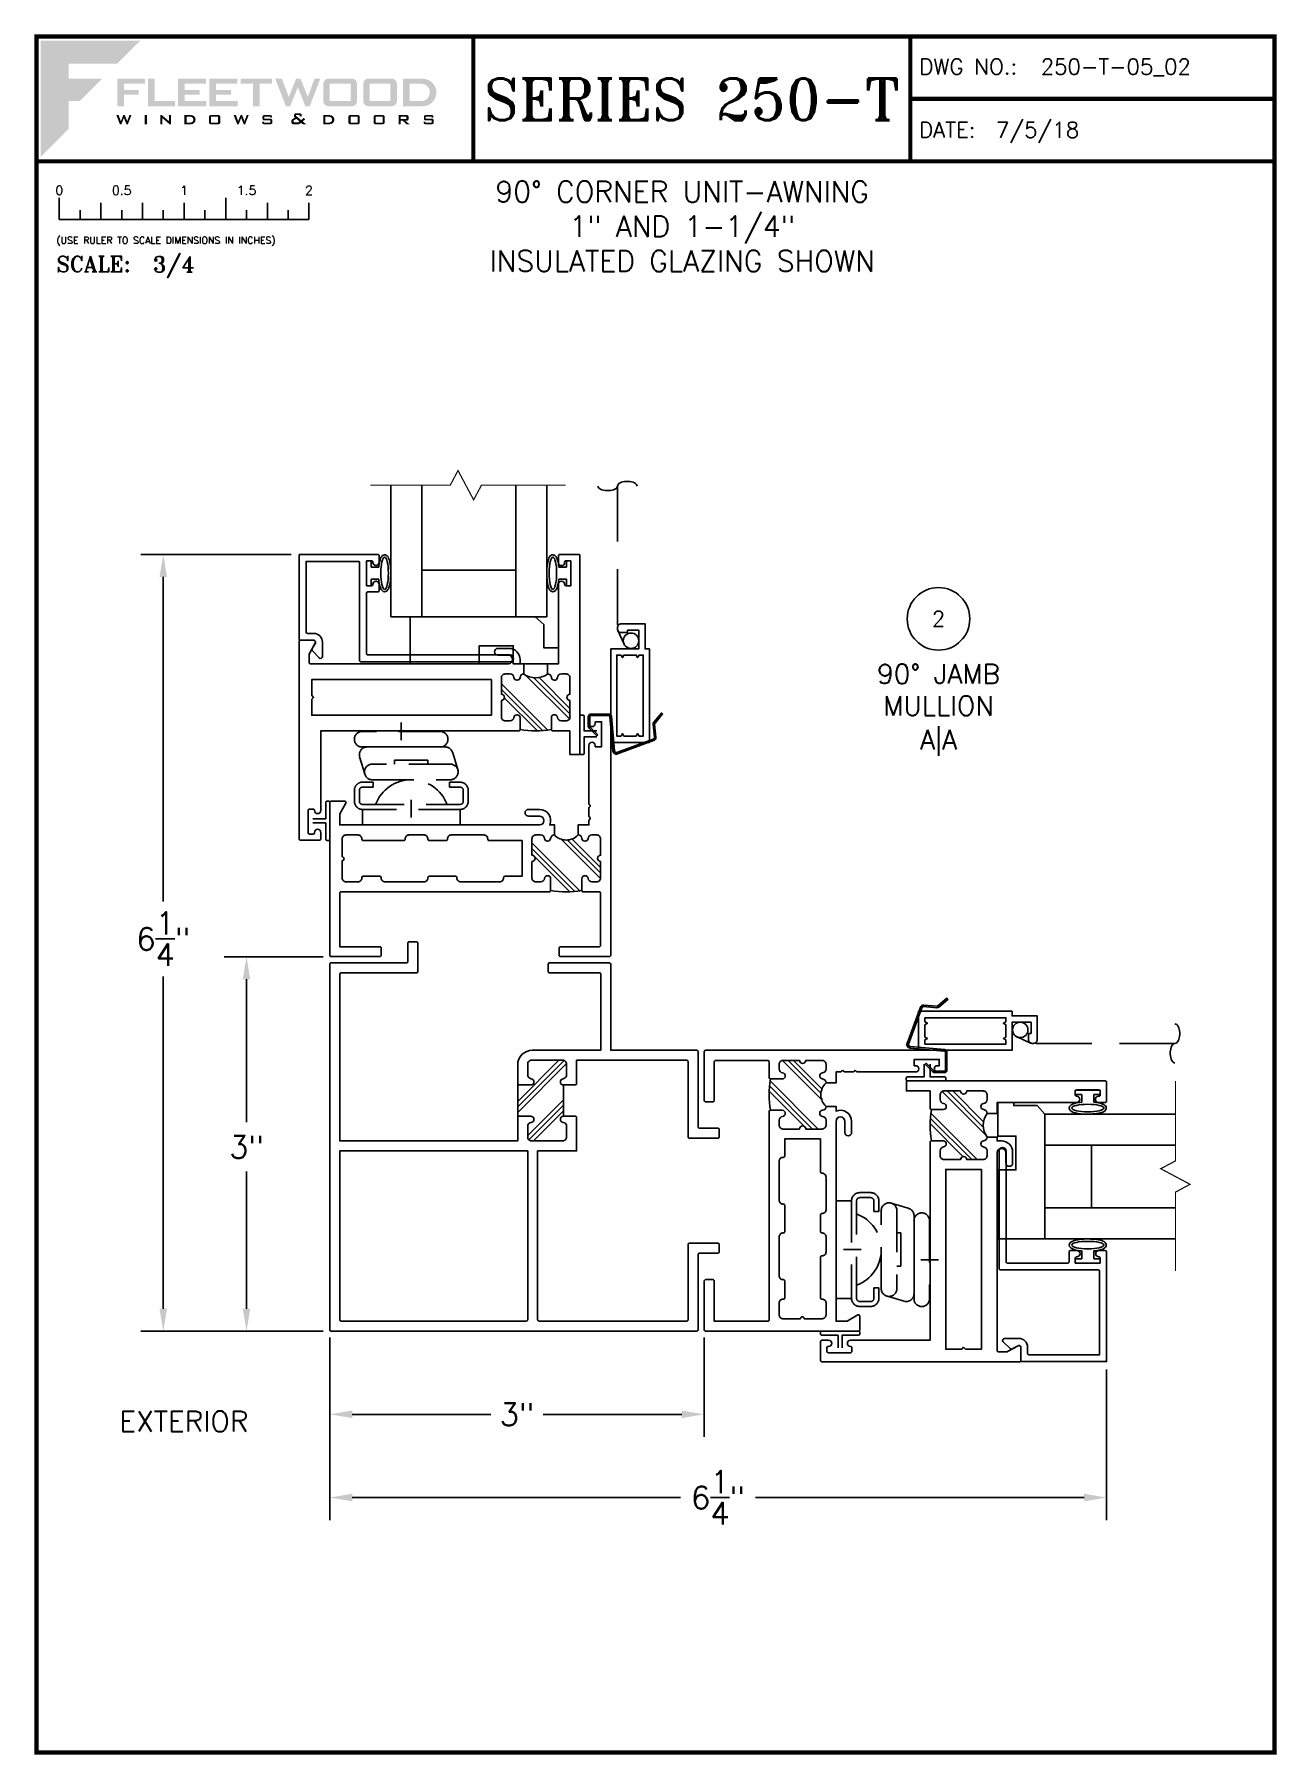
# Paper-space layout 'DETAIL 2' of a CAD drawing. Extents: x 0.3 to 7.8, y 0.1 to 10.4.
# The model-space entities are those that its viewports show. They can reach past a viewport. Long polylines and large blocks are cut down to what shows.
import ezdxf
from ezdxf.enums import TextEntityAlignment as Align

# ---------------------------------------------------------------- set-up
doc = ezdxf.new("R2010")
doc.units = 0
doc.header["$MEASUREMENT"] = 0
doc.linetypes.add('HIDDEN', pattern=[0.375, 0.25, -0.125])
doc.layers.get('0').update_dxf_attribs({"linetype": 'CONTINUOUS'})
doc.layers.get('Defpoints').update_dxf_attribs({"linetype": 'CONTINUOUS'})
for name, color, linetype in [('DIM', 7, 'CONTINUOUS'), ('FRAME', 1, 'CONTINUOUS'), ('GLASS', 7, 'CONTINUOUS'), ('MISC', 7, 'CONTINUOUS'), ('SCREEN', 92, 'CONTINUOUS'), ('SCREEN_CLIP', 7, 'CONTINUOUS'), ('TEXT', 7, 'CONTINUOUS'), ('VENT', 5, 'CONTINUOUS'), ('YK_GLASS_STOP', 5, 'CONTINUOUS')]:
    doc.layers.add(name, color=color, linetype=linetype)
doc.layers.add('VP', color=40, linetype='CONTINUOUS', plot=False)
doc.layers.get('VP').off()
doc.styles.add('ROMANS', font='romans')
doc.styles.add('ROMANT', font='romant')
doc.styles.add('SIMPLEX-094', font='simplex.shx', dxfattribs={"height": 0.094})
doc.styles.get("Standard").update_dxf_attribs({"font": 'simplex.shx'})
doc.dimstyles.new('THREE-QUARTER SCALE', dxfattribs={"dimscale": 0.75, "dimtxt": 0.18, "dimasz": 0.18, "dimexe": 0.18, "dimexo": 0.0625, "dimgap": 0.09, "dimtad": 0, "dimtih": 1, "dimtoh": 1, "dimdec": 4, "dimzin": 0, "dimdsep": 46, "dimlunit": 4, "dimtxsty": 'Standard', "dimcen": 0.09, "dimadec": 0, "dimazin": 0, "dimtfac": 1, "dimtdec": 4, "dimtofl": 0, "dimtmove": 0, "dimatfit": 3, "dimfxl": 0, "dimtolj": 1, "dimtzin": 0, "dimarcsym": 0})

# ---------------------------------------------------------------- blocks, each defined once
blk = doc.blocks.new('Fleetwood_Logo_6-10-15')
h = blk.add_hatch(color=154)
h.dxf.hatch_style = 1
h.paths.add_polyline_path([(0.2526, -0.0017), (0.0019, -0.0017), (0.0019, -0.2942), (0.0725, -0.2236), (0.0725, -0.1535), (0.1007, -0.1535), (0.1567, -0.0976), (0.0725, -0.0976), (0.0725, -0.0596), (0.1946, -0.0596)])
h = blk.add_hatch(color=251)
h.dxf.hatch_style = 1
h.paths.add_polyline_path([(0.2487, -0.1256), (0.2112, -0.1256), (0.2112, -0.1102), (0.2647, -0.1102), (0.2647, -0.0976), (0.1946, -0.0976), (0.1946, -0.1667), (0.2112, -0.1667), (0.2112, -0.1377), (0.2487, -0.1377)])
h = blk.add_hatch(color=251)
h.dxf.hatch_style = 1
h.paths.add_polyline_path([(0.2886, -0.0976), (0.272, -0.0976), (0.272, -0.1667), (0.3401, -0.1667), (0.3401, -0.1535), (0.2886, -0.1535)])
h = blk.add_hatch(color=251)
h.dxf.hatch_style = 1
h.paths.add_polyline_path([(0.4175, -0.0976), (0.3474, -0.0976), (0.3474, -0.1667), (0.4185, -0.1667), (0.4185, -0.1534), (0.364, -0.1534), (0.364, -0.1377), (0.4015, -0.1377), (0.4015, -0.1256), (0.364, -0.1256), (0.364, -0.1102), (0.4175, -0.1102)])
h = blk.add_hatch(color=251)
h.dxf.hatch_style = 1
h.paths.add_polyline_path([(0.4965, -0.0976), (0.4264, -0.0976), (0.4264, -0.1667), (0.4975, -0.1667), (0.4975, -0.1534), (0.443, -0.1534), (0.443, -0.1377), (0.4804, -0.1377), (0.4804, -0.1256), (0.443, -0.1256), (0.443, -0.1102), (0.4965, -0.1102)])
h = blk.add_hatch(color=251)
h.dxf.hatch_style = 1
h.paths.add_polyline_path([(0.5842, -0.0976), (0.5054, -0.0976), (0.5054, -0.1102), (0.5365, -0.1102), (0.5365, -0.1667), (0.5531, -0.1667), (0.5531, -0.1102), (0.5842, -0.1102)])
h = blk.add_hatch(color=251)
h.dxf.hatch_style = 1
h.paths.add_polyline_path([(0.6089, -0.0976), (0.5921, -0.0976), (0.6188, -0.1667), (0.63, -0.1667), (0.6489, -0.1192), (0.6679, -0.1667), (0.6789, -0.1667), (0.7056, -0.0976), (0.6908, -0.0976), (0.6742, -0.1433), (0.6558, -0.0976), (0.6446, -0.0976), (0.6261, -0.1433)])
h = blk.add_hatch(color=251)
h.dxf.hatch_style = 1
h.paths.add_polyline_path([(0.7853, -0.0976), (0.726, -0.0976, 0.414214), (0.7133, -0.1102), (0.7133, -0.154, 0.414214), (0.726, -0.1667), (0.7853, -0.1667, 0.414214), (0.798, -0.154), (0.798, -0.1102, 0.414214)])
h.paths.add_polyline_path([(0.7819, -0.1102), (0.7819, -0.154), (0.7294, -0.154), (0.7294, -0.1102)], flags=16)
h = blk.add_hatch(color=251)
h.dxf.hatch_style = 1
h.paths.add_polyline_path([(0.8856, -0.0976), (0.8262, -0.0976, 0.414214), (0.8136, -0.1102), (0.8136, -0.154, 0.414214), (0.8262, -0.1667), (0.8856, -0.1667, 0.414214), (0.8982, -0.154), (0.8982, -0.1102, 0.414214)])
h.paths.add_polyline_path([(0.8822, -0.1102), (0.8822, -0.154), (0.8296, -0.154), (0.8296, -0.1102)], flags=16)
h = blk.add_hatch(color=251)
h.dxf.hatch_style = 1
h.paths.add_polyline_path([(0.9632, -0.0976), (0.914, -0.0976), (0.914, -0.1667), (0.9632, -0.1667, 1)])
h.paths.add_polyline_path([(0.9301, -0.1102), (0.9593, -0.1102, -1), (0.9593, -0.154), (0.9301, -0.154)], flags=16)
h = blk.add_hatch(color=7)
h.dxf.hatch_style = 1
h.paths.add_polyline_path([(0.2301, -0.1891), (0.2251, -0.1891), (0.2196, -0.2043), (0.2134, -0.1891), (0.2097, -0.1891), (0.2035, -0.2043), (0.1978, -0.1891), (0.1922, -0.1891), (0.2011, -0.2121), (0.2048, -0.2121), (0.2112, -0.1963), (0.2175, -0.2121), (0.2212, -0.2121)])
h = blk.add_hatch(color=7)
h.dxf.hatch_style = 1
h.paths.add_polyline_path([(0.2691, -0.1891), (0.2637, -0.1891), (0.2637, -0.2118), (0.2637, -0.2121), (0.2691, -0.2121)])
h = blk.add_hatch(color=7)
h.dxf.hatch_style = 1
h.paths.add_polyline_path([(0.3077, -0.1964), (0.3259, -0.2121), (0.3298, -0.2121), (0.3298, -0.1891), (0.325, -0.1891), (0.325, -0.2047), (0.3067, -0.1891), (0.3029, -0.1891), (0.3029, -0.2121), (0.3077, -0.2121)])
h = blk.add_hatch(color=7)
h.dxf.hatch_style = 1
h.paths.add_polyline_path([(0.3801, -0.1891), (0.3637, -0.1891), (0.3637, -0.2121), (0.3801, -0.2121, 1)])
h.paths.add_polyline_path([(0.3691, -0.2079), (0.3691, -0.1933), (0.3788, -0.1933, -1), (0.3788, -0.2079)], flags=16)
h = blk.add_hatch(color=7)
h.dxf.hatch_style = 1
h.paths.add_polyline_path([(0.4537, -0.2079), (0.4537, -0.1933, 0.414214), (0.4495, -0.1891), (0.4297, -0.1891, 0.414214), (0.4255, -0.1933), (0.4255, -0.2079, 0.414214), (0.4297, -0.2121), (0.4495, -0.2121, 0.414214)])
h.paths.add_polyline_path([(0.4308, -0.2079), (0.4308, -0.1933), (0.4484, -0.1933), (0.4484, -0.2079)], flags=16)
h = blk.add_hatch(color=7)
h.dxf.hatch_style = 1
h.paths.add_polyline_path([(0.5253, -0.1891), (0.5203, -0.1891), (0.5148, -0.2043), (0.5087, -0.1891), (0.5049, -0.1891), (0.4988, -0.2043), (0.493, -0.1891), (0.4874, -0.1891), (0.4963, -0.2121), (0.5001, -0.2121), (0.5064, -0.1963), (0.5127, -0.2121), (0.5164, -0.2121)])
h = blk.add_hatch(color=7)
h.dxf.hatch_style = 1
h.paths.add_polyline_path([(0.5801, -0.1891), (0.5643, -0.1891, 0.414214), (0.56, -0.1933), (0.56, -0.1981, 0.414214), (0.5643, -0.2024), (0.58, -0.2024), (0.58, -0.2078), (0.5637, -0.2078), (0.5637, -0.2052), (0.5591, -0.2062), (0.5591, -0.2078, 0.414214), (0.5634, -0.2121), (0.5805, -0.2121, 0.414214), (0.5848, -0.2078), (0.5848, -0.2024, 0.414214), (0.5805, -0.1982), (0.5648, -0.1982), (0.5648, -0.193), (0.5798, -0.193), (0.5798, -0.1958), (0.5843, -0.1948), (0.5843, -0.1933, 0.414214)])
h = blk.add_hatch(color=7)
h.dxf.hatch_style = 1
h.paths.add_polyline_path([(0.645, -0.1913, -0.222262), (0.6447, -0.1906), (0.6447, -0.1892), (0.6535, -0.1892), (0.6535, -0.193), (0.6587, -0.1918), (0.6587, -0.189, 0.414214), (0.6544, -0.1847), (0.6437, -0.1847, 0.414214), (0.6394, -0.189), (0.6394, -0.1922, 0.222262), (0.6407, -0.1948), (0.6415, -0.1955), (0.6345, -0.1998, 0.260684), (0.6329, -0.2027), (0.6329, -0.2078, 0.414214), (0.6372, -0.2121), (0.6514, -0.2121, 0.17577), (0.6536, -0.2113), (0.657, -0.2085), (0.6614, -0.2121), (0.6699, -0.2121), (0.6613, -0.2049), (0.6676, -0.1997), (0.6637, -0.1964), (0.6574, -0.2017)])
h.paths.add_polyline_path([(0.6532, -0.2052), (0.6509, -0.2072, -0.17577), (0.6502, -0.2074), (0.6382, -0.2074), (0.6382, -0.2033, -0.260684), (0.6387, -0.2025), (0.6451, -0.1985)], flags=16)
h = blk.add_hatch(color=7)
h.dxf.hatch_style = 1
h.paths.add_polyline_path([(0.7294, -0.1891), (0.713, -0.1891), (0.713, -0.2121), (0.7294, -0.2121, 1)])
h.paths.add_polyline_path([(0.7184, -0.2079), (0.7184, -0.1933), (0.7281, -0.1933, -1), (0.7281, -0.2079)], flags=16)
h = blk.add_hatch(color=7)
h.dxf.hatch_style = 1
h.paths.add_polyline_path([(0.8045, -0.2079), (0.8045, -0.1933, 0.414214), (0.8003, -0.1891), (0.7805, -0.1891, 0.414214), (0.7763, -0.1933), (0.7763, -0.2079, 0.414214), (0.7805, -0.2121), (0.8003, -0.2121, 0.414214)])
h.paths.add_polyline_path([(0.7816, -0.2079), (0.7816, -0.1933), (0.7992, -0.1933), (0.7992, -0.2079)], flags=16)
h = blk.add_hatch(color=7)
h.dxf.hatch_style = 1
h.paths.add_polyline_path([(0.8678, -0.2079), (0.8678, -0.1933, 0.414214), (0.8636, -0.1891), (0.8438, -0.1891, 0.414214), (0.8396, -0.1933), (0.8396, -0.2079, 0.414214), (0.8438, -0.2121), (0.8636, -0.2121, 0.414214)])
h.paths.add_polyline_path([(0.8449, -0.2079), (0.8449, -0.1933), (0.8624, -0.1933), (0.8624, -0.2079)], flags=16)
h = blk.add_hatch(color=7)
h.dxf.hatch_style = 1
h.paths.add_polyline_path([(0.9277, -0.1993), (0.9277, -0.1933, 0.414214), (0.9235, -0.1891), (0.9028, -0.1891), (0.9028, -0.2121), (0.9082, -0.2121), (0.9082, -0.2035), (0.9131, -0.2035), (0.9224, -0.2121), (0.9303, -0.2121), (0.9197, -0.2035), (0.9235, -0.2035, 0.414214)])
h.paths.add_polyline_path([(0.9082, -0.1993), (0.9082, -0.1933), (0.9214, -0.1933, -0.414214), (0.9224, -0.1943), (0.9224, -0.1983, -0.414214), (0.9214, -0.1993)], flags=16)
h = blk.add_hatch(color=7)
h.dxf.hatch_style = 1
h.paths.add_polyline_path([(0.9867, -0.1982), (0.971, -0.1982), (0.971, -0.193), (0.9859, -0.193), (0.9859, -0.1958), (0.9905, -0.1948), (0.9905, -0.1933, 0.414214), (0.9863, -0.1891), (0.9705, -0.1891, 0.414214), (0.9662, -0.1933), (0.9662, -0.1981, 0.414214), (0.9705, -0.2024), (0.9862, -0.2024), (0.9862, -0.2078), (0.9699, -0.2078), (0.9699, -0.2052), (0.9653, -0.2062), (0.9653, -0.2078, 0.414214), (0.9696, -0.2121), (0.9867, -0.2121, 0.414214), (0.991, -0.2078), (0.991, -0.2024, 0.414214)])
blk = doc.blocks.new('A-SIZE_P')
at = {"const_width": 0.025}
blk.add_lwpolyline([(0.313, 0.125), (7.751, 0.125), (7.751, 10.437), (0.313, 10.437)], close=True, dxfattribs=at)
for points in [[(2.938, 10.437), (2.938, 9.687)], [(5.563, 10.437), (5.563, 9.687)], [(5.563, 10.062), (7.751, 10.062)], [(0.313, 9.687), (7.751, 9.687)]]:
    blk.add_lwpolyline(points, dxfattribs=at)
at = {"xscale": 2.387023416083395, "yscale": 2.387023416083395, "zscale": 2.387023416083395}
blk.add_blockref('Fleetwood_Logo_6-10-15', (0.334, 10.416), dxfattribs=at)
for s, style, p in [('DWG NO.:', 'SIMPLEX-094', (5.617, 10.209)), ('DATE:', 'SIMPLEX-094', (5.616, 9.829)), ('SCALE:', 'ROMANT', (0.433, 9.022))]:
    blk.add_text(s, height=0.094, dxfattribs=dict(style=style)).set_placement(p)
for tag, p, style in [('DWG_NO', (6.346, 10.209), 'SIMPLEX-094'), ('DATE', (6.077, 9.829), 'SIMPLEX-094'), ('SCALE', (1.011, 9.02), 'ROMANT')]:
    blk.add_attdef(tag, p, '', height=0.094, dxfattribs=dict(style=style))
for tag, height, style, width, p, p2 in [('DWG_NO_F', 0.094, 'SIMPLEX-094', 1.745692, (6.347, 10.209), (7.683, 10.209)), ('PRODUCT', 0.25, 'ROMANT', 1.390728, (3.001, 9.934), (5.5, 9.934))]:
    blk.add_attdef(tag, text='', height=height, dxfattribs=dict(style=style, width=width)).set_placement(p, p2, align=Align.FIT)
blk = doc.blocks.new('Three Quarter')
for p, q in [((0.137, -0.219), (0.137, -0.35)), ((0.262, -0.294), (0.262, -0.35)), ((0.387, -0.249), (0.387, -0.35)), ((0.512, -0.294), (0.512, -0.35)), ((0.637, -0.249), (0.637, -0.35)), ((0.762, -0.294), (0.762, -0.35)), ((0.887, -0.249), (0.887, -0.35)), ((1.012, -0.294), (1.012, -0.35)), ((1.137, -0.219), (1.137, -0.35)), ((1.262, -0.294), (1.262, -0.35)), ((1.387, -0.249), (1.387, -0.35)), ((1.512, -0.294), (1.512, -0.35)), ((1.637, -0.249), (1.637, -0.35)), ((0.137, -0.35), (1.637, -0.35))]:
    blk.add_line(p, q)
for s, p in [('0', (0.137, -0.219)), ('0.5', (0.512, -0.219)), ('1', (0.887, -0.219)), ('1.5', (1.262, -0.219)), ('2', (1.637, -0.219))]:
    blk.add_text(s, height=0.055).set_placement(p, align=Align.BOTTOM_CENTER)
at = {"style": 'ROMANS'}
blk.add_text('(USE RULER TO SCALE DIMENSIONS IN INCHES)', height=0.04115, dxfattribs=at).set_placement((0.12, -0.495))
blk = doc.blocks.new('*D102')
at = {"layer": 'Defpoints', "color": 0}
for p in [(1.575, 4.907), (2.082, 4.907), (2.082, 2.657)]:
    blk.add_point(p, dxfattribs=at)
at = {"layer": 'TEXT', "color": 0, "lineweight": -2}
for p, q in [((2.036, 4.907), (1.44, 4.907)), ((1.575, 4.772), (1.575, 3.912)), ((1.575, 2.792), (1.575, 3.616)), ((2.036, 2.657), (1.44, 2.657))]:
    blk.add_line(p, q, dxfattribs=at)
at = {"layer": 'TEXT', "color": 0}
for points in [[(1.552, 4.772), (1.597, 4.772), (1.575, 4.907)], [(1.552, 2.792), (1.597, 2.792), (1.575, 2.657)]]:
    blk.add_solid(points, dxfattribs=at)
at = {"layer": 'TEXT', "color": 0, "insert": (1.575, 3.764), "char_height": 0.135, "attachment_point": 5}
blk.add_mtext('\\A1;3"', dxfattribs=at)
blk = doc.blocks.new('*D103')
at = {"layer": 'Defpoints', "color": 0}
for p in [(1.075, 7.324), (1.891, 7.324), (2.082, 2.657)]:
    blk.add_point(p, dxfattribs=at)
at = {"layer": 'TEXT', "color": 0, "lineweight": -2}
for p, q in [((1.844, 7.324), (0.94, 7.324)), ((1.075, 7.189), (1.075, 5.239)), ((1.075, 2.792), (1.075, 4.789)), ((2.036, 2.657), (0.94, 2.657))]:
    blk.add_line(p, q, dxfattribs=at)
at = {"layer": 'TEXT', "color": 0}
for points in [[(1.052, 7.189), (1.097, 7.189), (1.075, 7.324)], [(1.052, 2.792), (1.097, 2.792), (1.075, 2.657)]]:
    blk.add_solid(points, dxfattribs=at)
at = {"layer": 'TEXT', "color": 0, "insert": (1.075, 5.014), "char_height": 0.135, "attachment_point": 5}
blk.add_mtext('\\A1;6{\\H1.000000x;\\S1/4;}"', dxfattribs=at)
blk = doc.blocks.new('*D104')
at = {"layer": 'Defpoints', "color": 0}
for p in [(2.075, 2.665), (4.325, 2.665), (4.325, 2.157)]:
    blk.add_point(p, dxfattribs=at)
at = {"layer": 'TEXT', "color": 0, "lineweight": -2}
for p, q in [((2.075, 2.618), (2.075, 2.022)), ((4.325, 2.618), (4.325, 2.022)), ((2.21, 2.157), (3.042, 2.157)), ((4.19, 2.157), (3.357, 2.157))]:
    blk.add_line(p, q, dxfattribs=at)
at = {"layer": 'TEXT', "color": 0}
for points in [[(2.21, 2.18), (2.21, 2.135), (2.075, 2.157)], [(4.19, 2.18), (4.19, 2.135), (4.325, 2.157)]]:
    blk.add_solid(points, dxfattribs=at)
at = {"layer": 'TEXT', "color": 0, "insert": (3.2, 2.157), "char_height": 0.135, "attachment_point": 5}
blk.add_mtext('\\A1;3"', dxfattribs=at)
blk = doc.blocks.new('*D105')
at = {"layer": 'Defpoints', "color": 0}
for p in [(2.075, 2.665), (6.742, 2.473), (2.075, 1.657)]:
    blk.add_point(p, dxfattribs=at)
at = {"layer": 'TEXT', "color": 0, "lineweight": -2}
for p, q in [((2.075, 2.618), (2.075, 1.522)), ((6.742, 2.426), (6.742, 1.522)), ((2.21, 1.657), (4.183, 1.657)), ((6.607, 1.657), (4.633, 1.657))]:
    blk.add_line(p, q, dxfattribs=at)
at = {"layer": 'TEXT', "color": 0}
for points in [[(2.21, 1.68), (2.21, 1.635), (2.075, 1.657)], [(6.607, 1.68), (6.607, 1.635), (6.742, 1.657)]]:
    blk.add_solid(points, dxfattribs=at)
at = {"layer": 'TEXT', "color": 0, "insert": (4.408, 1.657), "char_height": 0.135, "attachment_point": 5}
blk.add_mtext('\\A1;6{\\H1.000000x;\\S1/4;}"', dxfattribs=at)
blk = doc.blocks.new('sectball')
blk.add_circle((0, 0), 0.125)
blk.add_attdef('NO', text='', height=0.062).set_placement((0, 0), align=Align.MIDDLE_CENTER)
for tag, p in [('LINE1', (0, -0.2588)), ('LINE2', (0, -0.3864)), ('LINE3', (0, -0.5214))]:
    blk.add_attdef(tag, text='', height=0.078).set_placement(p, align=Align.CENTER)
blk = doc.blocks.new('P48 90 Corner Mullion')
h = blk.add_hatch()
h.set_pattern_fill('PLAST', color=256, angle=45, style=0)
h.set_pattern_definition([(45, (-6.56593, -27.63443), (-0.1767767, 0.1767767), []), (45, (-6.58803, -27.61234), (-0.1767767, 0.1767767), []), (45, (-6.61013, -27.59024), (-0.1767767, 0.1767767), [])])
h.paths.add_polyline_path([(0.135, 1.972), (0.03, 1.972), (0.03, 1.722), (0.135, 1.722, -0.414214), (0.16, 1.697), (0.16, 1.697, -0.38311), (0.138, 1.672, 0.38311), (0.11, 1.641), (0.11, 1.555, 0.414214), (0.141, 1.524), (0.391, 1.524, 0.414214), (0.422, 1.555), (0.422, 1.641, 0.38311), (0.394, 1.672, -0.38311), (0.372, 1.697), (0.372, 1.697, -0.414214), (0.397, 1.722), (0.397, 1.972, -0.414214), (0.372, 1.997), (0.372, 1.997, -0.38311), (0.394, 2.022, 0.38311), (0.422, 2.053), (0.422, 2.139, 0.414214), (0.391, 2.17), (0.141, 2.17, 0.414214), (0.11, 2.139), (0.11, 2.053, 0.38311), (0.138, 2.022, -0.38311), (0.16, 1.997), (0.16, 1.997, -0.414214)])
for p, q in [((0.03, 1.972), (0.03, 1.722)), ((0.397, 1.972), (0.397, 1.722))]:
    blk.add_line(p, q)
for points in [[(0.03, 1.722), (0.03, 1.524), (-1.395, 1.524), (-1.395, 2.86, -0.414214), (-1.385, 2.87), (-0.78, 2.87, 0.414214), (-0.77, 2.88), (-0.77, 3.11, 0.414214), (-0.78, 3.12), (-0.84, 3.12, 0.414214), (-0.85, 3.11), (-0.85, 2.96, -0.414214), (-0.86, 2.95), (-1.465, 2.95, 0.414214), (-1.475, 2.94), (-1.475, 0.01, 0.414214), (-1.465, 0), (1.465, 0, 0.414214), (1.475, 0.01), (1.475, 0.615, -0.414214), (1.485, 0.625), (1.635, 0.625, 0.414214), (1.645, 0.635), (1.645, 0.695, 0.414214), (1.635, 0.705), (1.405, 0.705, 0.414214), (1.395, 0.695), (1.395, 0.09, -0.414214), (1.385, 0.08), (0.2, 0.08, -0.414214), (0.19, 0.09), (0.19, 1.444), (0.502, 1.444), (0.502, 1.712, 0.414214), (0.492, 1.722), (0.397, 1.722, 0.414214), (0.372, 1.697), (0.372, 1.697, 0.38311), (0.394, 1.672, -0.38311), (0.422, 1.641), (0.422, 1.555, -0.414214), (0.391, 1.524), (0.141, 1.524, -0.414214), (0.11, 1.555), (0.11, 1.641, -0.38311), (0.138, 1.672, 0.38311), (0.16, 1.697), (0.16, 1.697, 0.414214), (0.135, 1.722), (0.03, 1.722)], [(0.03, 1.972), (0.135, 1.972, 0.414214), (0.16, 1.997), (0.16, 1.997, 0.38311), (0.138, 2.022, -0.38311), (0.11, 2.053), (0.11, 2.139, -0.414214), (0.141, 2.17), (0.391, 2.17, -0.414214), (0.422, 2.139), (0.422, 2.053, -0.38311), (0.394, 2.022, 0.38311), (0.372, 1.997), (0.372, 1.997, 0.414214), (0.397, 1.972), (0.492, 1.972, 0.414214), (0.502, 1.982), (0.502, 2.17), (1.385, 2.17, -0.414214), (1.395, 2.16), (1.395, 1.555, 0.414214), (1.405, 1.545), (1.635, 1.545, 0.414214), (1.645, 1.555), (1.645, 1.615, 0.414214), (1.635, 1.625), (1.485, 1.625, -0.414214), (1.475, 1.635), (1.475, 2.24, 0.414214), (1.465, 2.25), (0.775, 2.25), (0.775, 2.94, 0.414214), (0.765, 2.95), (0.285, 2.95, 0.414214), (0.275, 2.94), (0.275, 2.88, 0.414214), (0.285, 2.87), (0.685, 2.87, -0.414214), (0.695, 2.86), (0.695, 2.25), (0.147, 2.25, 0.414214), (0.03, 2.133), (0.03, 1.972)]]:
    blk.add_lwpolyline(points, format="xyb")
blk.add_lwpolyline([(-1.385, 0.08, -0.414214), (-1.395, 0.09), (-1.395, 1.444), (0.11, 1.444), (0.11, 0.09, -0.414214), (0.1, 0.08)], format="xyb", close=True)
blk = doc.blocks.new('05P19-BLOCK-OG')
h = blk.add_hatch()
h.set_pattern_fill('PLAST', angle=45, style=0)
h.paths.add_polyline_path([(0.006, 1.12, -1), (0.006, 1.17), (0.006, 1.302, 0.414214), (-0.025, 1.333), (-0.063, 1.333, 0.38311), (-0.094, 1.305, -0.947716), (-0.143, 1.308), (-0.143, 1.403, 0.081165), (-0.394, 1.403), (-0.394, 1.308, -0.947716), (-0.443, 1.305, 0.38311), (-0.474, 1.333), (-0.512, 1.333, 0.414214), (-0.544, 1.302), (-0.544, 1.17, -1), (-0.544, 1.12), (-0.544, 0.988, 0.414214), (-0.512, 0.957), (-0.474, 0.957, 0.38311), (-0.443, 0.985, -0.898027), (-0.394, 0.985, 0.009247), (-0.394, 0.984, 0.372543), (-0.363, 0.957, -0.436275), (-0.174, 0.957, 0.38311), (-0.143, 0.985, -0.898027), (-0.094, 0.985, 0.38311), (-0.063, 0.957), (-0.025, 0.957, 0.414214), (0.006, 0.988)])
for points in [[(-0.394, 0.984, -0.009247), (-0.394, 0.985, 0.898027), (-0.443, 0.985, -0.38311), (-0.474, 0.957), (-0.512, 0.957, -0.414214), (-0.544, 0.988), (-0.544, 1.12, 1), (-0.544, 1.17), (-0.544, 1.302, -0.414214), (-0.512, 1.333), (-0.474, 1.333, -0.38311), (-0.443, 1.305, 0.947716), (-0.394, 1.308), (-0.394, 1.403, 0.414214), (-0.404, 1.413), (-2.073, 1.413, -0.414214), (-2.084, 1.423), (-2.084, 1.852), (-1.761, 1.852, 0.414214), (-1.751, 1.862), (-1.751, 1.922, 0.414214), (-1.761, 1.932), (-2.154, 1.932, 0.414214), (-2.163, 1.922), (-2.163, 0.697, 0.414214), (-2.154, 0.687), (-2.042, 0.687, 0.57735), (-2.034, 0.702), (-2.084, 0.788), (-2.084, 0.877), (-0.483, 0.877, -1), (-0.483, 0.806), (-0.572, 0.806, 1), (-0.572, 0.752), (-0.483, 0.752, 0.536675), (-0.401, 0.877), (-0.363, 0.877), (-0.363, 0.957, -0.38311), (-0.394, 0.985)], [(-0.143, 0.984, 0.009247), (-0.143, 0.985, -0.38311), (-0.174, 0.957), (-0.174, 0.877), (-0.087, 0.877), (-0.087, 0.838, 0.317837), (-0.083, 0.833, -0.707107), (-0.083, 0.814, 0.317837), (-0.087, 0.81), (-0.087, 0.738, 0.317837), (-0.083, 0.733, -0.707107), (-0.083, 0.714, 0.317837), (-0.087, 0.71), (-0.087, 0.239, 1), (-0.037, 0.239), (-0.037, 0.25), (0.014, 0.25), (0.014, 0.05), (-0.037, 0.05), (-0.037, 0.064, 1), (-0.087, 0.064), (-0.087, 0.01, 0.414214), (-0.076, 0), (0.076, 0, 0.414214), (0.087, 0.01), (0.087, 1.922, 0.414214), (0.076, 1.932), (-0.316, 1.932, 0.414214), (-0.326, 1.922), (-0.326, 1.862, 0.414214), (-0.316, 1.852), (-0.003, 1.852, -0.414214), (0.006, 1.842), (0.006, 1.423, -0.414214), (-0.003, 1.413), (-0.134, 1.413, 0.414214), (-0.143, 1.403), (-0.143, 1.308, 0.947716), (-0.094, 1.305, -0.38311), (-0.063, 1.333), (-0.025, 1.333, -0.414214), (0.006, 1.302), (0.006, 1.17, 1), (0.006, 1.12), (0.006, 0.988, -0.414214), (-0.025, 0.957), (-0.063, 0.957, -0.38311), (-0.094, 0.985, 0.898027), (-0.143, 0.985)]]:
    blk.add_lwpolyline(points, format="xyb")
blk.add_lwpolyline([(-1.377, 0.988, -0.414214), (-1.408, 0.957), (-1.529, 0.957, -0.414214), (-1.56, 0.988), (-1.56, 0.992, 0.414214), (-1.569, 1.002), (-1.897, 1.002, 0.414214), (-1.907, 0.992), (-1.907, 0.988, -0.414214), (-1.938, 0.957), (-2.032, 0.957, -0.414214), (-2.064, 0.988), (-2.064, 1.132, 1), (-2.064, 1.162), (-2.064, 1.302, -0.414214), (-2.032, 1.333), (-1.938, 1.333, -0.414214), (-1.907, 1.302), (-1.907, 1.302), (-1.907, 1.298, 0.414214), (-1.897, 1.288), (-1.761, 1.288, 0.414214), (-1.751, 1.298), (-1.751, 1.302), (-1.751, 1.302, -0.414214), (-1.72, 1.333), (-1.408, 1.333, -0.414214), (-1.377, 1.302), (-1.377, 1.302), (-1.377, 1.298, 0.414214), (-1.367, 1.288), (-1.155, 1.288, 0.414214), (-1.145, 1.298), (-1.145, 1.302), (-1.145, 1.302, -0.414214), (-1.114, 1.333), (-0.802, 1.333, -0.414214), (-0.771, 1.302), (-0.771, 1.302), (-0.771, 1.298, 0.414214), (-0.761, 1.288), (-0.623, 1.288), (-0.623, 1.002), (-0.889, 1.002, 0.414214), (-0.898, 0.992), (-0.898, 0.988, -0.414214), (-0.93, 0.957), (-1.19, 0.957, -0.414214), (-1.221, 0.988), (-1.221, 0.992, 0.414214), (-1.23, 1.002), (-1.367, 1.002, 0.414214), (-1.377, 0.992)], format="xyb", close=True)
at = {"color": 7}
for centre, radius, start, end in [((-0.269, 0.638), 0.775, 80.7195, 99.2805), ((-0.269, 0.869), 0.129, 42.8591, 137.1409)]:
    blk.add_arc(centre, radius, start, end, dxfattribs=at)
blk = doc.blocks.new('05P11-Z-BAR')
h = blk.add_hatch()
h.set_pattern_fill('PLAST', angle=45, style=0)
h.set_pattern_definition([(45, (-0.3846, -1e-07), (-0.176777, 0.176777), []), (45, (-0.4067, 0.0221), (-0.176777, 0.176777), []), (45, (-0.4288, 0.0442), (-0.176777, 0.176777), [])])
h.paths.add_polyline_path([(0.006, 1.12, -0.414214), (-0.018, 1.145, -0.414214), (0.006, 1.17), (0.006, 1.302, 0.414214), (-0.025, 1.333), (-0.063, 1.333, 0.38311), (-0.094, 1.305, -0.947716), (-0.143, 1.308), (-0.143, 1.403, 0.087329), (-0.394, 1.403), (-0.394, 1.308, -1), (-0.443, 1.308, 0.352985), (-0.473, 1.333), (-0.512, 1.333, 0.414214), (-0.544, 1.302), (-0.544, 1.17, -0.414214), (-0.518, 1.145, -0.414214), (-0.544, 1.12), (-0.544, 0.988, 0.414214), (-0.512, 0.957), (-0.474, 0.957, 0.38311), (-0.443, 0.985, -0.898027), (-0.394, 0.985, 0.38311), (-0.363, 0.957, -0.325577), (-0.174, 0.957, 0.363634), (-0.143, 0.982, -0.947716), (-0.094, 0.985, 0.38311), (-0.063, 0.957), (-0.025, 0.957, 0.414214), (0.006, 0.988)])
blk.add_line((-0.087, 0.877), (-0.087, 0.877))
for points in [[(-2.164, 2.28, -0.414214), (-2.154, 2.29), (-2.001, 2.29, -0.414214), (-1.991, 2.28), (-1.991, 2.226, -1), (-2.041, 2.226), (-2.041, 2.23, 0.414214), (-2.051, 2.24), (-2.081, 2.24, 0.414214), (-2.091, 2.23), (-2.091, 2.05, 0.414214), (-2.081, 2.04), (-2.051, 2.04, 0.414214), (-2.041, 2.05), (-2.041, 2.051, -1), (-1.991, 2.051), (-1.991, 1.413), (-0.403, 1.413, -0.414214), (-0.394, 1.403), (-0.394, 1.306, -0.888834), (-0.443, 1.306, 0.377258), (-0.474, 1.333), (-0.512, 1.333, 0.414214), (-0.544, 1.302), (-0.544, 1.17, -1), (-0.544, 1.12), (-0.544, 0.988, 0.414214), (-0.512, 0.957), (-0.474, 0.957, 0.383109), (-0.443, 0.985, -0.898027), (-0.394, 0.985, 0.38311), (-0.363, 0.957), (-0.363, 0.877), (-0.394, 0.877), (-0.394, 0.842, -0.414214), (-0.483, 0.752), (-0.571, 0.752, -1), (-0.571, 0.806), (-0.486, 0.806, 0.859155), (-0.486, 0.877), (-2.074, 0.877, 0.414214), (-2.084, 0.867), (-2.084, 0.797, 0.131652), (-2.082, 0.792), (-2.035, 0.709, -0.577353), (-2.048, 0.687), (-2.154, 0.687, -0.414214), (-2.164, 0.697), (-2.164, 2.28)], [(-0.025, 0.957, 0.414214), (0.006, 0.988), (0.006, 1.12, -1), (0.006, 1.17), (0.006, 1.302, 0.414214), (-0.025, 1.333), (-0.063, 1.333, 0.38311), (-0.094, 1.305, -0.947716), (-0.143, 1.308), (-0.143, 1.403, -0.414214), (-0.133, 1.413), (0.006, 1.413), (0.006, 1.603), (0.086, 1.603), (0.086, 0.01, -0.414214), (0.077, 0), (-0.077, 0, -0.414214), (-0.087, 0.01), (-0.087, 0.064, -1), (-0.037, 0.064), (-0.037, 0.06, 0.414214), (-0.027, 0.05), (0.003, 0.05, 0.414214), (0.014, 0.06), (0.014, 0.24, 0.414214), (0.003, 0.25), (-0.027, 0.25, 0.414214), (-0.037, 0.24), (-0.037, 0.239, -1), (-0.087, 0.239), (-0.087, 0.877), (-0.174, 0.877), (-0.174, 0.957, 0.363634), (-0.143, 0.982, -0.947716), (-0.094, 0.985, 0.38311), (-0.063, 0.957), (-0.025, 0.957)]]:
    blk.add_lwpolyline(points, format="xyb")
blk.add_lwpolyline([(-2.063, 1.16), (-2.063, 1.288), (-0.623, 1.288), (-0.623, 1.002), (-2.063, 1.002), (-2.063, 1.129), (-2.048, 1.145)], close=True)
at = {"color": 7}
for centre, radius, start, end in [((-0.269, 0.638), 0.775, 80.7195, 99.2805), ((-0.269, 0.828), 0.16, 53.9319, 126.0681)]:
    blk.add_arc(centre, radius, start, end, dxfattribs=at)
blk = doc.blocks.new('4-BAR_HINGE')
at = {"linetype": 'HIDDEN', "ltscale": 0.75}
for p, q in [((0.401, -1.054), (0.313, -1.054)), ((0.313, -1.094), (0.401, -1.094)), ((0.248, -1.119), (0.248, -1.901)), ((0.288, -1.901), (0.288, -1.119)), ((0.426, -1.119), (0.426, -1.204)), ((0.426, -1.204), (0.466, -1.204)), ((0.466, -1.204), (0.466, -1.119)), ((0.486, -1.823), (0.486, -1.198)), ((0.556, -1.136), (0.701, -1.178)), ((0.611, -1.198), (0.611, -1.823)), ((0.748, -1.239), (0.748, -1.864)), ((0.641, -1.377), (0.611, -1.377)), ((0.641, -1.644), (0.641, -1.377)), ((0.748, -1.904), (0.748, -1.279)), ((0.873, -1.279), (0.873, -1.904)), ((0.611, -1.644), (0.641, -1.644)), ((0.401, -1.926), (0.313, -1.926)), ((0.466, -1.816), (0.426, -1.816)), ((0.426, -1.816), (0.426, -1.901)), ((0.466, -1.901), (0.466, -1.816)), ((0.67, -1.924), (0.526, -1.881)), ((0.313, -1.966), (0.401, -1.966))]:
    blk.add_line(p, q, dxfattribs=at)
for p, q in [((0.248, -1.119), (0.123, -1.119)), ((0.248, -1.901), (0.123, -1.901))]:
    blk.add_line(p, q)
at = {"linetype": 'Continuous'}
for p, q in [((0.324, -1.51), (0.183, -1.51)), ((0.943, -1.591), (0.802, -1.591))]:
    blk.add_line(p, q, dxfattribs=at)
at = {"linetype": 'HIDDEN', "ltscale": 0.75}
for centre, radius, start, end in [((0.313, -1.119), 0.065, 90, 180), ((0.313, -1.119), 0.025, 90, 180), ((0.401, -1.119), 0.065, 360, 90), ((0.401, -1.119), 0.025, 0, 90), ((0.181, -1.51), 0.305, 290.4553, 69.5447), ((0.548, -1.198), 0.0625, 0, 180), ((0.686, -1.239), 0.062, 0, 75.7192), ((0.81, -1.279), 0.0625, 0, 180), ((0.313, -1.901), 0.065, 180, 270), ((0.313, -1.901), 0.025, 180, 270), ((0.401, -1.901), 0.065, 270, 0), ((0.401, -1.901), 0.025, 270, 0), ((0.548, -1.823), 0.0625, 180, 0), ((0.686, -1.864), 0.062, 255.5579, 0), ((0.81, -1.904), 0.0625, 180, 0)]:
    blk.add_arc(centre, radius, start, end, dxfattribs=at)
blk = doc.blocks.new('05P09-1in_GLASS_STOP')
for p, q in [((-1.338, 0.25), (-1.373, 0.25)), ((-1.373, 0.25), (-1.373, 0.05)), ((-1.338, 0.197), (-1.338, 0.25)), ((-1.276, 0.197), (-1.338, 0.197)), ((-0.084, 0.197), (-0.022, 0.197)), ((-0.022, 0.197), (-0.022, 0.25)), ((-0.022, 0.25), (0.013, 0.25)), ((0.013, 0.25), (0.013, 0.05)), ((-1.373, 0.05), (-1.338, 0.05)), ((-1.338, 0.05), (-1.338, 0.102)), ((-1.338, 0.102), (-1.276, 0.102)), ((-0.022, 0.102), (-0.084, 0.102)), ((-0.022, 0.05), (-0.022, 0.102)), ((0.013, 0.05), (-0.022, 0.05))]:
    blk.add_line(p, q)
blk.add_lwpolyline([(-2.035, 0.709, -0.57735), (-2.047, 0.687), (-2.153, 0.687, 0.414214), (-2.163, 0.677), (-2.163, 0), (-1.283, 0, 0.414214), (-1.273, 0.01), (-1.273, 0.062, 0.414214), (-1.298, 0.087, 0.435311), (-1.323, 0.061, -0.435311), (-1.333, 0.05), (-1.363, 0.05, -0.414214), (-1.373, 0.06), (-1.373, 0.24, -0.414214), (-1.363, 0.25), (-1.333, 0.25, -0.435311), (-1.323, 0.239, 0.435311), (-1.298, 0.212, 0.414214), (-1.273, 0.237), (-1.273, 0.29, 0.414214), (-1.283, 0.3), (-1.363, 0.3, -0.414214), (-1.373, 0.31), (-1.373, 0.795, -0.414214), (-1.363, 0.805), (-0.474, 0.805, 0.414214), (-0.447, 0.832), (-0.447, 0.833, 0.414214), (-0.474, 0.86), (-1.418, 0.86, 0.414214), (-1.428, 0.85), (-1.428, 0.065, -0.414214), (-1.438, 0.055), (-2.108, 0.055), (-2.108, 0.622, -0.414214), (-2.098, 0.632), (-2.047, 0.632, 0.414214), (-1.977, 0.702), (-1.977, 0.817, 0.668179), (-2.003, 0.828), (-2.058, 0.773, 0.339454), (-2.06, 0.755)], format="xyb", close=True)
at = {"extrusion": (0, 0, -1)}
blk.add_ellipse((-1.229, 0.15), major_axis=(0, 0.129), ratio=0.232303, dxfattribs=at)
blk.add_ellipse((-0.131, 0.15), major_axis=(0, 0.129), ratio=0.232303)
for points in [[(-1.276, 0.197), (-1.274, 0.219), (-1.271, 0.239), (-1.262, 0.269), (-1.258, 0.28), (-1.245, 0.294), (-1.237, 0.298), (-1.229, 0.298), (-1.218, 0.298), (-1.21, 0.292), (-1.201, 0.279), (-1.197, 0.272), (-1.187, 0.244), (-1.183, 0.215), (-1.178, 0.136), (-1.182, 0.085), (-1.194, 0.034), (-1.198, 0.022), (-1.214, 0.005), (-1.228, 0), (-1.249, 0.008), (-1.254, 0.016), (-1.262, 0.032), (-1.265, 0.041), (-1.272, 0.067), (-1.274, 0.084), (-1.276, 0.102)], [(-0.084, 0.197), (-0.086, 0.219), (-0.089, 0.239), (-0.098, 0.269), (-0.102, 0.28), (-0.115, 0.294), (-0.123, 0.298), (-0.131, 0.298), (-0.142, 0.298), (-0.15, 0.292), (-0.159, 0.279), (-0.163, 0.272), (-0.173, 0.244), (-0.177, 0.215), (-0.182, 0.136), (-0.178, 0.085), (-0.166, 0.034), (-0.162, 0.022), (-0.146, 0.005), (-0.132, 0), (-0.111, 0.008), (-0.106, 0.016), (-0.098, 0.032), (-0.095, 0.041), (-0.088, 0.067), (-0.086, 0.084), (-0.084, 0.102)]]:
    blk.add_open_spline(points, degree=3, knots=[5.075676, 5.075676, 5.075676, 5.075676, 5.596595, 5.596595, 6.055763, 6.055763, 6.283185, 6.283185, 6.283185, 6.572914, 6.572914, 6.862642, 6.862642, 7.608886, 7.608886, 8.676451, 8.676451, 9.18434, 9.18434, 9.518242, 9.518242, 9.852144, 9.852144, 10.186046, 10.186046, 10.631436, 10.631436, 10.631436, 10.631436])
blk = doc.blocks.new('05P12-1.25in_GLASS_STOP')
for p, q in [((-1.588, 0.25), (-1.624, 0.25)), ((-1.624, 0.25), (-1.624, 0.05)), ((-1.588, 0.197), (-1.588, 0.25)), ((-1.526, 0.197), (-1.588, 0.197)), ((-0.084, 0.197), (-0.022, 0.197)), ((-0.022, 0.197), (-0.022, 0.25)), ((-0.022, 0.25), (0.013, 0.25)), ((0.013, 0.25), (0.013, 0.05)), ((-1.624, 0.05), (-1.588, 0.05)), ((-1.588, 0.05), (-1.588, 0.102)), ((-1.588, 0.102), (-1.526, 0.102)), ((-0.022, 0.102), (-0.084, 0.102)), ((-0.022, 0.05), (-0.022, 0.102)), ((0.013, 0.05), (-0.022, 0.05))]:
    blk.add_line(p, q)
blk.add_lwpolyline([(-1.573, 0.24, 0.414214), (-1.583, 0.25), (-1.614, 0.25, 0.414214), (-1.624, 0.24), (-1.624, 0.06, 0.414214), (-1.614, 0.05), (-1.583, 0.05, 0.414214), (-1.573, 0.06), (-1.573, 0.063, -0.414214), (-1.548, 0.088), (-1.548, 0.088, -0.414214), (-1.523, 0.063), (-1.523, 0.01, -0.414214), (-1.533, 0), (-2.163, 0), (-2.163, 0.677, -0.414214), (-2.154, 0.687), (-2.047, 0.687, 0.57735), (-2.034, 0.709), (-2.059, 0.754, -0.339454), (-2.057, 0.773), (-2.002, 0.828, -0.668179), (-1.977, 0.817), (-1.977, 0.702, -0.414214), (-2.047, 0.632), (-2.098, 0.632, 0.414214), (-2.108, 0.622), (-2.108, 0.055), (-1.688, 0.055, 0.414214), (-1.679, 0.065), (-1.679, 0.85, -0.414214), (-1.669, 0.86), (-0.474, 0.86, -0.414214), (-0.447, 0.833), (-0.447, 0.832, -0.414214), (-0.474, 0.805), (-1.614, 0.805, 0.414214), (-1.624, 0.795), (-1.624, 0.31, 0.414214), (-1.614, 0.3), (-1.533, 0.3, -0.414214), (-1.523, 0.29), (-1.523, 0.238, -0.414214), (-1.548, 0.213), (-1.548, 0.213, -0.414214), (-1.573, 0.238)], format="xyb", close=True)
at = {"extrusion": (0, 0, -1)}
blk.add_ellipse((-1.479, 0.15), major_axis=(0, 0.129), ratio=0.232303, dxfattribs=at)
blk.add_ellipse((-0.131, 0.15), major_axis=(0, 0.129), ratio=0.232303)
for points in [[(-1.526, 0.197), (-1.524, 0.219), (-1.521, 0.239), (-1.512, 0.269), (-1.508, 0.28), (-1.495, 0.294), (-1.487, 0.298), (-1.479, 0.298), (-1.468, 0.298), (-1.46, 0.292), (-1.451, 0.279), (-1.447, 0.272), (-1.437, 0.244), (-1.433, 0.215), (-1.428, 0.136), (-1.432, 0.085), (-1.444, 0.034), (-1.448, 0.022), (-1.464, 0.005), (-1.478, 0), (-1.499, 0.008), (-1.504, 0.016), (-1.512, 0.032), (-1.515, 0.041), (-1.522, 0.067), (-1.524, 0.084), (-1.526, 0.102)], [(-0.084, 0.197), (-0.086, 0.219), (-0.089, 0.239), (-0.098, 0.269), (-0.102, 0.28), (-0.115, 0.294), (-0.123, 0.298), (-0.131, 0.298), (-0.142, 0.298), (-0.15, 0.292), (-0.159, 0.279), (-0.163, 0.272), (-0.173, 0.244), (-0.177, 0.215), (-0.182, 0.136), (-0.178, 0.085), (-0.166, 0.034), (-0.162, 0.022), (-0.146, 0.005), (-0.132, 0), (-0.111, 0.008), (-0.106, 0.016), (-0.098, 0.032), (-0.095, 0.041), (-0.088, 0.067), (-0.086, 0.084), (-0.084, 0.102)]]:
    blk.add_open_spline(points, degree=3, knots=[5.075676, 5.075676, 5.075676, 5.075676, 5.596595, 5.596595, 6.055763, 6.055763, 6.283185, 6.283185, 6.283185, 6.572914, 6.572914, 6.862642, 6.862642, 7.608886, 7.608886, 8.676451, 8.676451, 9.18434, 9.18434, 9.518242, 9.518242, 9.852144, 9.852144, 10.186046, 10.186046, 10.631436, 10.631436, 10.631436, 10.631436])
blk = doc.blocks.new('114-FLAT_SCREEN')
blk.add_line((0.142, 0.603), (0.142, 0.602))
at = {"linetype": 'HIDDEN'}
blk.add_line((0.194, 0.481), (0.144, 0.59), dxfattribs=at)
blk.add_lwpolyline([(0.399, 0.442), (0.399, -0.307), (0.087, -0.307), (0.087, 0.442), (0.312, 0.442), (0.312, 0.593), (0.222, 0.593), (0.222, 0.572), (0.172, 0.572, -0.414214), (0.142, 0.602), (0.142, 0.613, -0.414214), (0.172, 0.643), (0.362, 0.643), (0.362, 0.442)], format="xyb", close=True)
blk.add_lwpolyline([(0.292, -0.257), (0.193, -0.257), (0.182, -0.237), (0.17, -0.257), (0.136, -0.257), (0.136, 0.392), (0.17, 0.392), (0.182, 0.372), (0.193, 0.392), (0.292, 0.392), (0.303, 0.372), (0.315, 0.392), (0.348, 0.392), (0.348, -0.257), (0.315, -0.257), (0.303, -0.237)], close=True)
blk.add_circle((0.25, 0.507), 0.0618)

msp = doc.modelspace()

# ---------------------------------------------------------------- linework, layer by layer
at = {"layer": 'GLASS', "linetype": 'Continuous'}
for p, q in [((12.093, 28.185), (12.093, 29.241)), ((12.342, 29.241), (12.342, 28.185)), ((13.095, 28.185), (13.095, 29.241)), ((13.343, 28.185), (13.343, 29.241)), ((17.332, 24.201), (18.379, 24.201)), ((17.332, 23.953), (18.379, 23.953)), ((17.707, 23.953), (17.707, 23.45)), ((18.379, 23.45), (17.332, 23.45)), ((17.332, 23.201), (18.379, 23.201))]:
    msp.add_line(p, q, dxfattribs=at)
at = {"layer": 'GLASS', "const_width": 0.0094}
for points in [[(11.93, 29.241), (12.57, 29.241), (12.632, 29.358), (12.757, 29.123), (12.82, 29.241), (13.493, 29.241)], [(18.379, 22.945), (18.379, 23.576), (18.496, 23.639), (18.261, 23.764), (18.379, 23.826), (18.379, 24.467)]]:
    msp.add_lwpolyline(points, dxfattribs=at)
at = {"layer": 'MISC'}
for points in [[(13.436, 27.808), (13.075, 27.808), (13.075, 27.954), (12.802, 27.954), (12.802, 27.808), (12.25, 27.808), (12.25, 28.185), (13.25, 28.185), (13.319, 28.125), (13.319, 27.938), (13.436, 27.938)], [(16.955, 24.294), (16.955, 24.026), (17.101, 24.026), (17.101, 23.754), (16.955, 23.754), (16.955, 23.201), (17.332, 23.201), (17.332, 24.201), (17.272, 24.27), (17.084, 24.27), (17.084, 24.294)]]:
    msp.add_lwpolyline(points, dxfattribs=at)
at = {"layer": 'MISC', "linetype": 'Continuous'}
for points in [[(13.744, 27.271), (13.642, 27.271), (13.642, 27.388, 0.414214), (13.632, 27.398), (13.619, 27.398, 0.414214), (13.609, 27.388), (13.609, 27.092, 0.414214), (13.619, 27.082)], [(13.619, 27.082), (13.632, 27.082, 0.414214), (13.642, 27.092), (13.642, 27.224), (13.744, 27.224)], [(11.47, 26.534), (11.572, 26.534), (11.572, 26.403, 0.414214), (11.582, 26.393), (11.595, 26.393, 0.414214), (11.605, 26.403), (11.605, 26.699, 0.414214), (11.595, 26.709)], [(11.595, 26.709), (11.582, 26.709, 0.414214), (11.572, 26.699), (11.572, 26.566), (11.47, 26.566)], [(16.223, 24.477), (16.223, 24.49, -0.414214), (16.233, 24.5), (16.366, 24.5), (16.366, 24.602)], [(16.413, 24.602), (16.413, 24.5), (16.529, 24.5, -0.414214), (16.539, 24.49), (16.539, 24.477, -0.414214), (16.529, 24.467), (16.233, 24.467, -0.414214), (16.223, 24.477)], [(15.676, 22.328), (15.676, 22.43), (15.545, 22.43, -0.414214), (15.535, 22.44), (15.535, 22.453, -0.414214), (15.545, 22.463), (15.841, 22.463, -0.414214), (15.851, 22.453)], [(15.851, 22.453), (15.851, 22.44, -0.414214), (15.841, 22.43), (15.708, 22.43), (15.708, 22.328)]]:
    msp.add_lwpolyline(points, format="xyb", dxfattribs=at)
at = {"layer": 'SCREEN', "linetype": 'HIDDEN'}
for p, q in [((13.91, 29.234), (13.91, 28.094)), ((18.375, 24.768), (17.236, 24.768))]:
    msp.add_line(p, q, dxfattribs=at)
at = {"layer": 'SCREEN', "flags": 128}
for points in [[(13.753, 29.234), (13.754, 29.227), (13.758, 29.22), (13.765, 29.214), (13.773, 29.209), (13.784, 29.204), (13.796, 29.2), (13.81, 29.198), (13.824, 29.197), (13.838, 29.197), (13.853, 29.198), (13.866, 29.2), (13.878, 29.204), (13.889, 29.209), (13.898, 29.214), (13.904, 29.22), (13.908, 29.227), (13.91, 29.234)], [(14.066, 29.234), (14.065, 29.241), (14.061, 29.247), (14.055, 29.253), (14.046, 29.259), (14.035, 29.264), (14.023, 29.267), (14.009, 29.27), (13.995, 29.271), (13.981, 29.271), (13.966, 29.27), (13.953, 29.267), (13.941, 29.264), (13.93, 29.259), (13.921, 29.253), (13.915, 29.247), (13.911, 29.241), (13.91, 29.234)], [(18.375, 24.925), (18.382, 24.923), (18.389, 24.919), (18.395, 24.913), (18.401, 24.904), (18.405, 24.894), (18.409, 24.881), (18.411, 24.868), (18.413, 24.854), (18.413, 24.839), (18.411, 24.825), (18.409, 24.811), (18.405, 24.799), (18.401, 24.788), (18.395, 24.78), (18.389, 24.773), (18.382, 24.769), (18.375, 24.768)], [(18.375, 24.611), (18.369, 24.613), (18.362, 24.617), (18.356, 24.623), (18.35, 24.632), (18.346, 24.642), (18.342, 24.655), (18.34, 24.668), (18.338, 24.682), (18.338, 24.697), (18.34, 24.711), (18.342, 24.725), (18.346, 24.737), (18.35, 24.748), (18.356, 24.756), (18.362, 24.763), (18.369, 24.767), (18.375, 24.768)]]:
    msp.add_lwpolyline(points, dxfattribs=at)
at = {"layer": 'SCREEN_CLIP'}
for points in [[(13.697, 27.395, 0.414214), (13.687, 27.385), (13.687, 27.309, 0.198912), (13.69, 27.302), (13.751, 27.241), (13.743, 27.233), (13.682, 27.294, -0.198912), (13.675, 27.309), (13.675, 27.385, -0.414214), (13.697, 27.407), (13.839, 27.407, -0.388879), (13.861, 27.387), (13.885, 27.113, 0.493145), (13.905, 27.1), (14.195, 27.205, 0.339454), (14.205, 27.221), (14.195, 27.326, -0.198912), (14.201, 27.342), (14.262, 27.415), (14.271, 27.408), (14.21, 27.334, 0.198912), (14.207, 27.327), (14.217, 27.222, -0.339454), (14.199, 27.194), (13.909, 27.088, -0.493145), (13.873, 27.111), (13.849, 27.386, 0.388879), (13.839, 27.395)], [(16.537, 24.556, -0.414214), (16.527, 24.546), (16.451, 24.546, -0.198912), (16.444, 24.549), (16.383, 24.609), (16.374, 24.601), (16.435, 24.54, 0.198912), (16.451, 24.534), (16.527, 24.534, 0.414214), (16.549, 24.556), (16.549, 24.697, 0.388879), (16.528, 24.719), (16.254, 24.743, -0.493145), (16.241, 24.763), (16.347, 25.053, -0.339454), (16.362, 25.063), (16.468, 25.054, 0.198912), (16.484, 25.059), (16.557, 25.121), (16.549, 25.13), (16.476, 25.068, -0.198912), (16.469, 25.066), (16.363, 25.075, 0.339454), (16.336, 25.057), (16.23, 24.767, 0.493145), (16.253, 24.731), (16.527, 24.707, -0.388879), (16.537, 24.697)]]:
    msp.add_lwpolyline(points, format="xyb", close=True, dxfattribs=at)
at = {"layer": 'TEXT'}
for p, q in [((13.095, 28.56), (12.342, 28.56)), ((12.093, 28.185), (13.343, 28.185))]:
    msp.add_line(p, q, dxfattribs=at)

# ---------------------------------------------------------------- block references
at = {"layer": 'FRAME', "xscale": -1, "rotation": 180}
msp.add_blockref('05P19-BLOCK-OG', (13.768, 27.395), dxfattribs=at)
at = {"layer": 'FRAME'}
msp.add_blockref('P48 90 Corner Mullion', (13.08, 22.463), dxfattribs=at)
at = {"layer": 'FRAME', "rotation": 90}
msp.add_blockref('05P19-BLOCK-OG', (16.537, 24.626), dxfattribs=at)
at = {"layer": 'GLASS', "xscale": -1, "rotation": 270}
msp.add_blockref('4-BAR_HINGE', (13.768, 26.395), dxfattribs=at)
at = {"layer": 'GLASS'}
msp.add_blockref('4-BAR_HINGE', (15.537, 24.626), dxfattribs=at)
at = {"layer": 'SCREEN'}
msp.add_blockref('114-FLAT_SCREEN', (13.768, 27.487), dxfattribs=at)
at = {"layer": 'SCREEN', "xscale": -1, "rotation": 269.9999999999996}
msp.add_blockref('114-FLAT_SCREEN', (16.629, 24.626), dxfattribs=at)
at = {"layer": 'VENT', "xscale": -1, "rotation": 180}
msp.add_blockref('05P11-Z-BAR', (13.523, 28.685), dxfattribs=at)
at = {"layer": 'VENT', "rotation": 90}
msp.add_blockref('05P11-Z-BAR', (17.827, 24.381), dxfattribs=at)
at = {"layer": 'YK_GLASS_STOP', "xscale": -1, "rotation": 180.0000000000004}
msp.add_blockref('05P12-1.25in_GLASS_STOP', (13.523, 28.685), dxfattribs=at)
at = {"layer": 'YK_GLASS_STOP', "rotation": 90}
msp.add_blockref('05P09-1in_GLASS_STOP', (17.827, 24.381), dxfattribs=at)

psp = doc.layouts.new('DETAIL 2')

# ---------------------------------------------------------------- block references
at = {"layer": 'DIM', "xscale": 1.504, "yscale": 1.504, "zscale": 1.504}
psp.add_blockref('sectball', (5.732292, 6.937431), dxfattribs=at).add_auto_attribs({'NO': '2', 'LINE1': '90%%D JAMB', 'LINE2': 'MULLION', 'LINE3': 'A|A'})
at = {"layer": 'TEXT'}
ref = psp.add_blockref('A-SIZE_P', (0, 0), dxfattribs=at)
ref.add_attrib('DATE', '7/5/18', (6.077412, 9.828844), dxfattribs={"layer": '0', "height": 0.094, "style": 'SIMPLEX-094'})
ref.add_attrib('SCALE', '3/4', (1.011009, 9.020349), dxfattribs={"layer": '0', "height": 0.094, "style": 'ROMANT'})
ref.add_attrib('PRODUCT', 'SERIES 250-T', dxfattribs={"layer": '0', "height": 0.25, "style": 'ROMANT', "width": 0.875}).set_placement((3.0005, 9.933516), (5.5005, 9.933516), align=Align.FIT)
ref.add_attrib('DWG_NO', '250-T-05_02', (6.346342, 10.208791), dxfattribs={"layer": '0', "height": 0.094, "style": 'SIMPLEX-094'})
psp.add_blockref('Three Quarter', (0.313, 9.687), dxfattribs=at)

# ---------------------------------------------------------------- texts
at = {"layer": 'MISC', "insert": (4.192359, 9.296451), "char_height": 0.125, "width": 3.46615051, "attachment_point": 5}
psp.add_mtext('90%%D CORNER UNIT-AWNING\\P1" AND 1-1/4"\\PINSULATED GLAZING SHOWN', dxfattribs=at)
at = {"layer": 'TEXT'}
psp.add_text('EXTERIOR', height=0.124, dxfattribs=at).set_placement((0.810253, 2.053057))

# ---------------------------------------------------------------- dimensions: what is measured, and where the dimension line sits
for base, p2, picture, middle in [((1.07496, 7.324359), (1.890835, 7.324359), '*D103', (1.07496, 5.014359)), ((1.57496, 4.907484), (2.08246, 4.907484), '*D102', (1.57496, 3.763734))]:
    dim = psp.add_linear_dim(base=base, p1=(2.08246, 2.657484), p2=p2, angle=90, dimstyle='THREE-QUARTER SCALE', override={"dimlfac": -1.333333}, dxfattribs=at)
    dim.commit()
    dim.dimension.update_dxf_attribs({"geometry": picture, "text_midpoint": middle, "dimtype": 160})
for base, p1, p2, picture, middle in [((4.32496, 2.157484), (2.07496, 2.664984), (4.32496, 2.664984), '*D104', (3.19996, 2.157484)), ((2.07496, 1.657484), (6.741835, 2.473359), (2.07496, 2.664984), '*D105', (4.408398, 1.657484))]:
    dim = psp.add_linear_dim(base=base, p1=p1, p2=p2, dimstyle='THREE-QUARTER SCALE', override={"dimlfac": -1.333333}, dxfattribs=at)
    dim.commit()
    dim.dimension.update_dxf_attribs({"geometry": picture, "text_midpoint": middle, "dimtype": 160})

# ---------------------------------------------------------------- viewports
at = {"layer": 'VP'}
psp.add_viewport(center=(4.049462, 4.734953), size=(6.715482, 6.8751508), view_center_point=(14.237241, 25.232922), view_height=9.1668677, dxfattribs=at)

doc.saveas('drawing.dxf')
